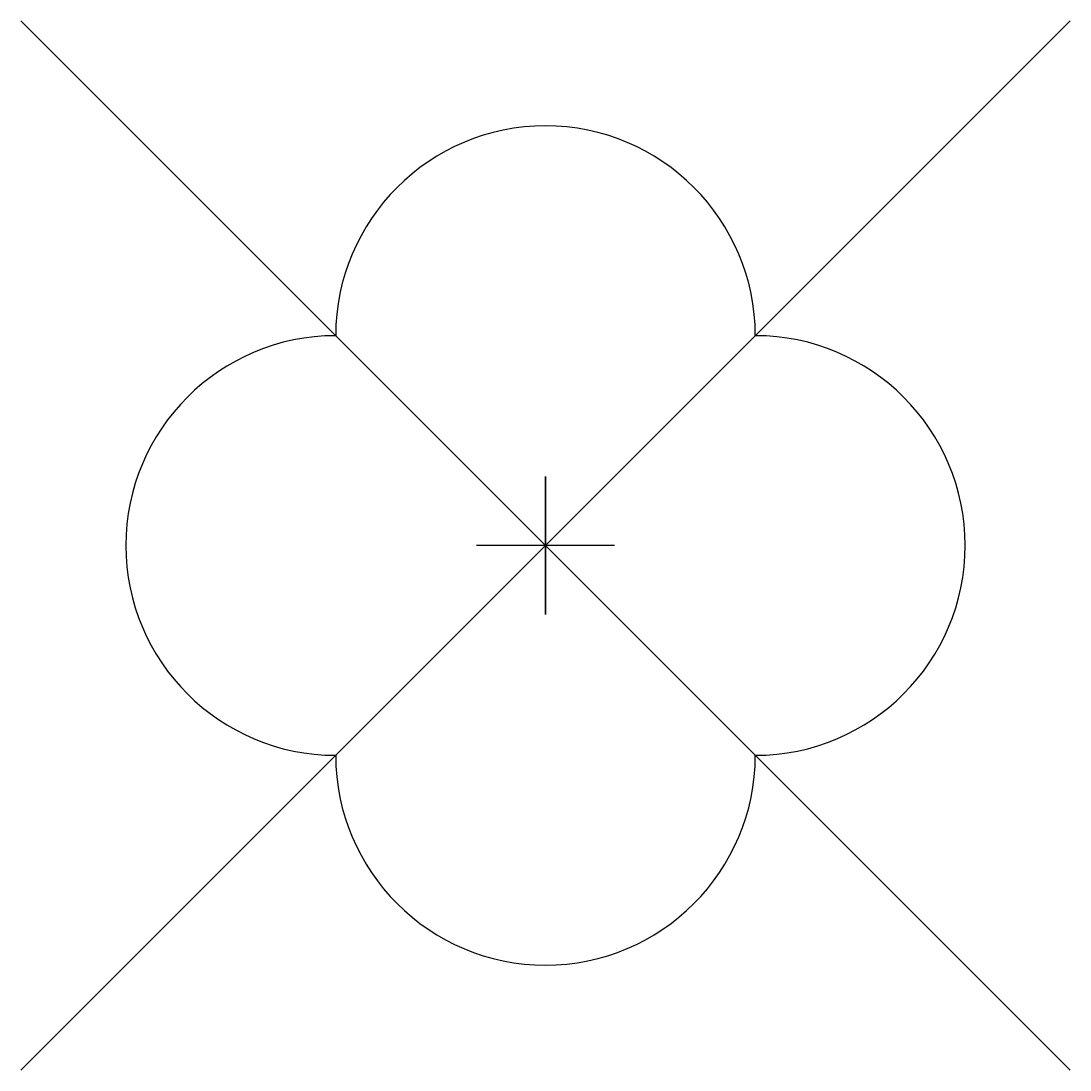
# Model space of a CAD drawing. Header units: metres. Extents: x -3.75 to 3.75, y -3.75 to 3.75.
import ezdxf

# ---------------------------------------------------------------- set-up
doc = ezdxf.new("R2010")
doc.units = ezdxf.units.M

msp = doc.modelspace()

# ---------------------------------------------------------------- linework, layer by layer
for p, q in [((3.75, 3.75), (-3.75, -3.75)), ((-3.75, 3.75), (3.75, -3.75)), ((0, -0.4937), (0, 0.4937)), ((0, 0.4937), (0, -0.4937)), ((0.4937, 0), (-0.4937, 0)), ((0.4937, 0), (-0.4937, 0))]:
    msp.add_line(p, q)
for centre, start, end in [((0, 1.5), 0, 180), ((-1.5, 0), 90, 270), ((1.5, 0), 270, 90), ((0, -1.5), 180, 360)]:
    msp.add_arc(centre, 1.5, start, end)

doc.saveas('drawing.dxf')
